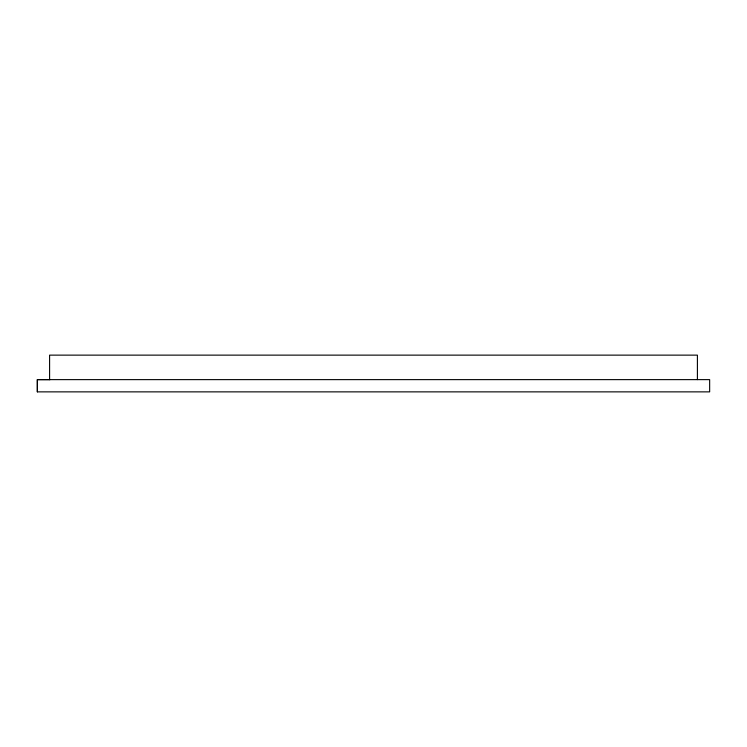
<?xml version="1.0" encoding="UTF-8"?>
<svg xmlns="http://www.w3.org/2000/svg" width="747" height="747" viewBox="0 0 747 747"><rect width="100%" height="100%" fill="white"/><g stroke="black" fill="none" stroke-linecap="round" stroke-linejoin="round"><path stroke-width="1.12" d="M37.35 391.867L37.35 379.625L709.65 379.625L709.65 391.867L37.35 391.867L37.35 379.625L50.114 379.625M697.409 379.625L697.409 355.133L49.591 355.133L49.591 379.625"/></g></svg>
